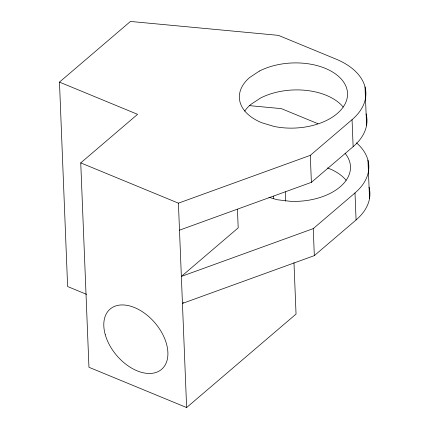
<?xml version="1.0" encoding="UTF-8"?>
<svg xmlns="http://www.w3.org/2000/svg" width="429" height="429" viewBox="0 0 429 429"><rect width="100%" height="100%" fill="white"/><g stroke="black" fill="none" stroke-linecap="round" stroke-linejoin="round"><path stroke-width="0.64" d="M86.685 294.391L67.621 286.529L59.47 82.105L130.448 21.45L278.426 35.36L336.052 59.122A72.49 43.624 -2.3 0 1 352.053 119.686L353.137 146.68L311.384 182.346L179.504 230.159M293.978 262.682L296.042 314.076L186.626 407.55L88.953 367.278L80.743 162.886L137.575 114.334L59.47 82.105M80.743 162.886L178.416 203.164L310.301 155.352L352.053 119.686M183.462 302.563L182.443 303.426L314.328 255.62L356.081 219.948A72.49 43.624 -2.3 0 0 369.037 187.135M237.446 209.373L238.192 227.879L181.36 276.432L313.245 228.625L354.992 192.953A72.49 43.624 -2.3 0 0 356.456 142.846M249.362 105.625L281.365 108.634L317.927 123.708M268.945 197.281L276.989 199.71L290.723 201.346A54.124 32.572 -2.3 0 0 340.658 186.39A54.124 32.572 -2.3 0 0 345.077 153.335M365.009 86.873L366.586 125.241M367.953 160.14L369.53 198.514M354.992 192.953L356.081 219.948M310.301 155.352L311.384 182.346M313.245 228.625L314.328 255.62M285.274 191.822L285.65 201.163M178.416 203.164L186.626 407.55M273.622 198.67A24.163 14.543 -2.3 0 1 273.327 196.144M366.098 113.867A72.49 43.624 -2.3 0 1 353.137 146.68M244.691 111.122A54.124 32.572 -2.3 0 1 250.777 104.472L260.5 98.053A54.124 32.572 -2.3 0 1 343.216 107.062M327.552 167.927A54.124 32.572 -2.3 0 1 346.16 180.33M259.416 71.058L249.689 77.477A54.124 32.572 -2.3 0 0 261.636 122.694L274.051 126.437A54.124 32.572 -2.3 0 0 346.884 89.06A54.124 32.572 -2.3 0 0 259.416 71.058M105.239 334.631A39.629 25.139 49.5 0 0 159.406 370.908A39.629 25.139 49.5 0 0 142.921 312.081A39.629 25.139 49.5 0 0 105.239 334.631"/></g></svg>
